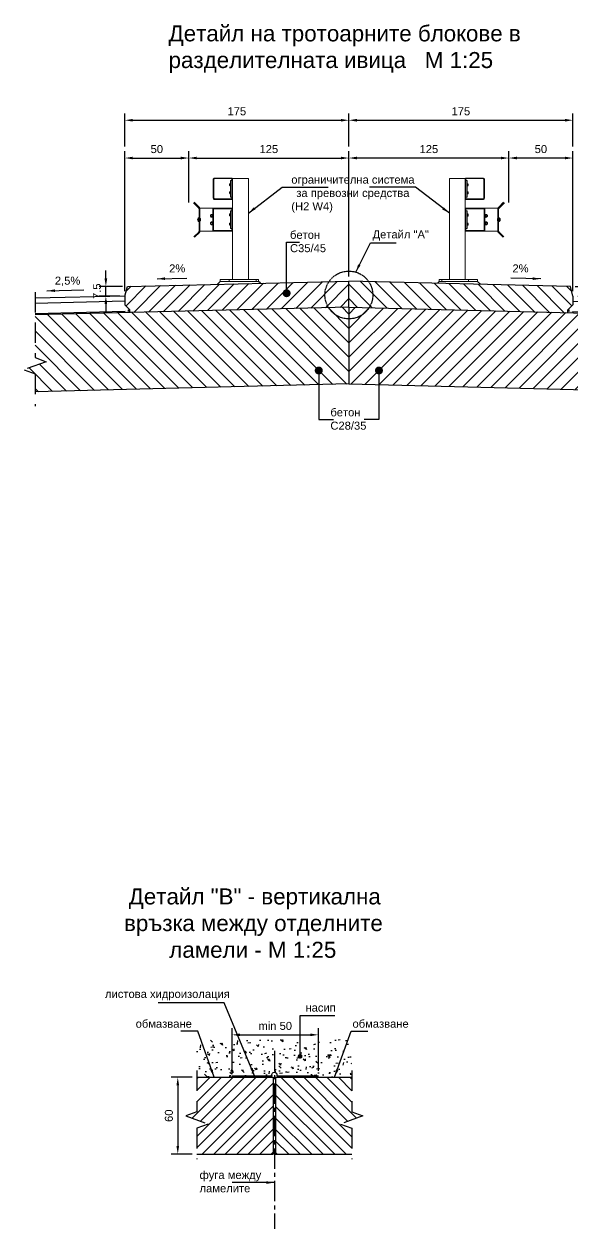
# Model space of a CAD drawing. Header units: centimetres. Extents: x 8495135 to 959133560, y 4530079 to 463453963.
# Drawn here: x 958973276 to 958973705, y 463409295 to 463410236 of the extents above; entities that cross this region are included whole.
import ezdxf

# ---------------------------------------------------------------- set-up
doc = ezdxf.new("R2010")
doc.units = ezdxf.units.CM
doc.header["$LTSCALE"] = 0.1
for name, pattern in [('CENTER', [50.8, 31.75, -6.35, 6.35, -6.35]), ('HIDDEN', [9.525, 6.35, -3.175]), ('LK_HIDDEN', [7.5, 5, -2.5])]:
    doc.linetypes.add(name, pattern=pattern)
for name, color, linetype in [('br_centre line', 1, 'CENTER'), ('br_dimension', 1, 'Continuous'), ('br_hatch', 9, 'Continuous'), ('br_view', 5, 'Continuous'), ('br_view_yellow', 2, 'Continuous')]:
    doc.layers.add(name, color=color, linetype=linetype)
doc.layers.add('br_text', color=2, linetype='Continuous', lineweight=35)
doc.styles.add('MM 1 to 25', font='arial.ttf', dxfattribs={"height": 6.25})
doc.styles.add('MM_ARIAL', font='arial.ttf')
doc.dimstyles.new('MM DIM 1 to 25', dxfattribs={"dimscale": 2.5, "dimtxt": 2.5, "dimasz": 2.5, "dimexe": 2.1, "dimexo": 1.5, "dimgap": 1.5, "dimtad": 1, "dimdec": 0, "dimdsep": 46, "dimtxsty": 'MM_ARIAL', "dimcen": 3, "dimclrd": 1, "dimclre": 1, "dimclrt": 7, "dimaunit": 2, "dimadec": 1, "dimazin": 0, "dimtp": 100, "dimtm": 3, "dimtfac": 1, "dimtdec": 0, "dimtix": 1, "dimtmove": 0, "dimatfit": 3, "dimfxl": 0, "dimtolj": 1, "dimtzin": 0, "dimarcsym": 0})

# ---------------------------------------------------------------- blocks, each defined once
blk = doc.blocks.new('*D768')
at = {"layer": 'br_dimension', "color": 1, "lineweight": -2, "transparency": 16777216}
for p, q in [((958973339.73, 463410037.15), (958973339.73, 463410043.4)), ((958973352.77, 463410030.9), (958973334.48, 463410030.9)), ((958973350.77, 463410023.36), (958973334.48, 463410023.36)), ((958973339.73, 463410023.36), (958973339.73, 463410030.9)), ((958973339.73, 463410017.11), (958973339.73, 463410010.86))]:
    blk.add_line(p, q, dxfattribs=at)
at = {"layer": 'br_dimension', "color": 1, "transparency": 16777216}
for points in [[(958973338.69, 463410037.15), (958973340.77, 463410037.15), (958973339.73, 463410030.9)], [(958973338.69, 463410017.11), (958973340.77, 463410017.11), (958973339.73, 463410023.36)]]:
    blk.add_solid(points, dxfattribs=at)
at = {"layer": 'br_dimension', "color": 7, "transparency": 16777216, "insert": (958973332.8, 463410027.13), "char_height": 6.25, "attachment_point": 5, "rotation": 90, "style": 'MM_ARIAL'}
blk.add_mtext('\\A1;7.5', dxfattribs=at)
blk = doc.blocks.new('*D769')
at = {"layer": 'br_dimension', "color": 1, "lineweight": -2, "transparency": 16777216}
for p, q in [((958973354.52, 463410027.11), (958973354.52, 463410136.39)), ((958973404.52, 463410096.51), (958973404.52, 463410136.39)), ((958973360.77, 463410131.14), (958973398.27, 463410131.14))]:
    blk.add_line(p, q, dxfattribs=at)
at = {"layer": 'br_dimension', "color": 1, "transparency": 16777216}
for points in [[(958973360.77, 463410132.18), (958973360.77, 463410130.1), (958973354.52, 463410131.14)], [(958973398.27, 463410132.18), (958973398.27, 463410130.1), (958973404.52, 463410131.14)]]:
    blk.add_solid(points, dxfattribs=at)
at = {"layer": 'br_dimension', "color": 7, "transparency": 16777216, "insert": (958973379.52, 463410138.08), "char_height": 6.25, "attachment_point": 5, "style": 'MM_ARIAL'}
blk.add_mtext('\\A1;50', dxfattribs=at)
blk = doc.blocks.new('*D770')
at = {"layer": 'br_dimension', "color": 1, "lineweight": -2, "transparency": 16777216}
for p, q in [((958973404.52, 463410096.51), (958973404.52, 463410136.39)), ((958973529.52, 463410038.68), (958973529.52, 463410136.39)), ((958973410.77, 463410131.14), (958973523.27, 463410131.14))]:
    blk.add_line(p, q, dxfattribs=at)
at = {"layer": 'br_dimension', "color": 1, "transparency": 16777216}
for points in [[(958973410.77, 463410132.18), (958973410.77, 463410130.1), (958973404.52, 463410131.14)], [(958973523.27, 463410132.18), (958973523.27, 463410130.1), (958973529.52, 463410131.14)]]:
    blk.add_solid(points, dxfattribs=at)
at = {"layer": 'br_dimension', "color": 7, "transparency": 16777216, "insert": (958973467.02, 463410138.08), "char_height": 6.25, "attachment_point": 5, "style": 'MM_ARIAL'}
blk.add_mtext('\\A1;125', dxfattribs=at)
blk = doc.blocks.new('*D745')
at = {"layer": 'br_dimension', "color": 1, "lineweight": -2, "transparency": 16777216}
for p, q in [((958973654.52, 463410096.51), (958973654.52, 463410136.39)), ((958973704.52, 463410027.11), (958973704.52, 463410136.39)), ((958973698.27, 463410131.14), (958973660.77, 463410131.14))]:
    blk.add_line(p, q, dxfattribs=at)
at = {"layer": 'br_dimension', "color": 1, "transparency": 16777216}
for points in [[(958973660.77, 463410132.18), (958973660.77, 463410130.1), (958973654.52, 463410131.14)], [(958973698.27, 463410132.18), (958973698.27, 463410130.1), (958973704.52, 463410131.14)]]:
    blk.add_solid(points, dxfattribs=at)
at = {"layer": 'br_dimension', "color": 7, "transparency": 16777216, "insert": (958973679.52, 463410138.08), "char_height": 6.25, "attachment_point": 5, "style": 'MM_ARIAL'}
blk.add_mtext('\\A1;50', dxfattribs=at)
blk = doc.blocks.new('*D746')
at = {"layer": 'br_dimension', "color": 1, "lineweight": -2, "transparency": 16777216}
for p, q in [((958973529.52, 463410038.68), (958973529.52, 463410136.39)), ((958973654.52, 463410096.51), (958973654.52, 463410136.39)), ((958973648.27, 463410131.14), (958973535.77, 463410131.14))]:
    blk.add_line(p, q, dxfattribs=at)
at = {"layer": 'br_dimension', "color": 1, "transparency": 16777216}
for points in [[(958973535.77, 463410132.18), (958973535.77, 463410130.1), (958973529.52, 463410131.14)], [(958973648.27, 463410132.18), (958973648.27, 463410130.1), (958973654.52, 463410131.14)]]:
    blk.add_solid(points, dxfattribs=at)
at = {"layer": 'br_dimension', "color": 7, "transparency": 16777216, "insert": (958973592.02, 463410138.08), "char_height": 6.25, "attachment_point": 5, "style": 'MM_ARIAL'}
blk.add_mtext('\\A1;125', dxfattribs=at)
blk = doc.blocks.new('*D747')
at = {"layer": 'br_dimension', "color": 1, "lineweight": -2, "transparency": 16777216}
for p, q in [((958973724.57, 463410037.15), (958973724.57, 463410043.4)), ((958973706.27, 463410030.9), (958973729.82, 463410030.9)), ((958973708.27, 463410023.36), (958973729.82, 463410023.36)), ((958973724.57, 463410023.36), (958973724.57, 463410030.9)), ((958973724.57, 463410017.11), (958973724.57, 463410010.86))]:
    blk.add_line(p, q, dxfattribs=at)
at = {"layer": 'br_dimension', "color": 1, "transparency": 16777216}
for points in [[(958973723.53, 463410037.15), (958973725.61, 463410037.15), (958973724.57, 463410030.9)], [(958973723.53, 463410017.11), (958973725.61, 463410017.11), (958973724.57, 463410023.36)]]:
    blk.add_solid(points, dxfattribs=at)
at = {"layer": 'br_dimension', "color": 7, "transparency": 16777216, "insert": (958973717.64, 463410027.13), "char_height": 6.25, "attachment_point": 5, "rotation": 90, "style": 'MM_ARIAL'}
blk.add_mtext('\\A1;7.5', dxfattribs=at)
blk = doc.blocks.new('*D748')
at = {"layer": 'br_dimension', "color": 1, "lineweight": -2, "transparency": 16777216}
for p, q in [((958973354.52, 463410140.14), (958973354.52, 463410165.89)), ((958973529.52, 463410140.14), (958973529.52, 463410165.89)), ((958973360.77, 463410160.64), (958973523.27, 463410160.64))]:
    blk.add_line(p, q, dxfattribs=at)
at = {"layer": 'br_dimension', "color": 1, "transparency": 16777216}
for points in [[(958973360.77, 463410161.68), (958973360.77, 463410159.6), (958973354.52, 463410160.64)], [(958973523.27, 463410161.68), (958973523.27, 463410159.6), (958973529.52, 463410160.64)]]:
    blk.add_solid(points, dxfattribs=at)
at = {"layer": 'br_dimension', "color": 7, "transparency": 16777216, "insert": (958973442.02, 463410167.58), "char_height": 6.25, "attachment_point": 5, "style": 'MM_ARIAL'}
blk.add_mtext('\\A1;175', dxfattribs=at)
blk = doc.blocks.new('*D749')
at = {"layer": 'br_dimension', "color": 1, "lineweight": -2, "transparency": 16777216}
for p, q in [((958973529.52, 463410140.14), (958973529.52, 463410165.89)), ((958973704.52, 463410140.14), (958973704.52, 463410165.89)), ((958973535.77, 463410160.64), (958973698.27, 463410160.64))]:
    blk.add_line(p, q, dxfattribs=at)
at = {"layer": 'br_dimension', "color": 1, "transparency": 16777216}
for points in [[(958973535.77, 463410161.68), (958973535.77, 463410159.6), (958973529.52, 463410160.64)], [(958973698.27, 463410161.68), (958973698.27, 463410159.6), (958973704.52, 463410160.64)]]:
    blk.add_solid(points, dxfattribs=at)
at = {"layer": 'br_dimension', "color": 7, "transparency": 16777216, "insert": (958973617.02, 463410167.58), "char_height": 6.25, "attachment_point": 5, "style": 'MM_ARIAL'}
blk.add_mtext('\\A1;175', dxfattribs=at)
blk = doc.blocks.new('*D750')
at = {"layer": 'br_dimension', "color": 1, "lineweight": -2, "transparency": 16777216}
for p, q in [((958973407.08, 463409413.48), (958973390.65, 463409413.48)), ((958973395.9, 463409407.23), (958973395.9, 463409359.73)), ((958973407.08, 463409353.48), (958973390.65, 463409353.48))]:
    blk.add_line(p, q, dxfattribs=at)
at = {"layer": 'br_dimension', "color": 1, "transparency": 16777216}
for points in [[(958973394.86, 463409407.23), (958973396.94, 463409407.23), (958973395.9, 463409413.48)], [(958973394.86, 463409359.73), (958973396.94, 463409359.73), (958973395.9, 463409353.48)]]:
    blk.add_solid(points, dxfattribs=at)
at = {"layer": 'br_dimension', "color": 7, "transparency": 16777216, "insert": (958973388.96, 463409383.48), "char_height": 6.25, "attachment_point": 5, "rotation": 90, "style": 'MM_ARIAL'}
blk.add_mtext('\\A1;60', dxfattribs=at)
blk = doc.blocks.new('*D752')
at = {"layer": 'br_view_yellow', "color": 1, "lineweight": -2, "transparency": 16777216}
for p, q in [((958973438.34, 463409418.46), (958973438.34, 463409451.86)), ((958973505.71, 463409418.46), (958973505.71, 463409451.86)), ((958973444.59, 463409446.61), (958973499.46, 463409446.61))]:
    blk.add_line(p, q, dxfattribs=at)
at = {"layer": 'br_view_yellow', "color": 1, "transparency": 16777216}
for points in [[(958973444.59, 463409447.65), (958973444.59, 463409445.56), (958973438.34, 463409446.61)], [(958973499.46, 463409447.65), (958973499.46, 463409445.56), (958973505.71, 463409446.61)]]:
    blk.add_solid(points, dxfattribs=at)
at = {"layer": 'br_view_yellow', "color": 7, "transparency": 16777216, "insert": (958973472.03, 463409453.55), "char_height": 6.25, "attachment_point": 5, "style": 'MM_ARIAL'}
blk.add_mtext('\\A1;min 50', dxfattribs=at)

msp = doc.modelspace()

# ---------------------------------------------------------------- hatches: boundary and pattern name
at = {"layer": 'br_hatch'}
h = msp.add_hatch(dxfattribs=at)
h.set_pattern_fill('ANSI31', color=256, scale=2.5, style=0)
h.set_pattern_definition([(45, (958135485.991, 463385678.843), (-5.612660076, 5.612660076), [])])
h.paths.add_polyline_path([(958973529.52, 463410034.93), (958973356.52, 463410030.9), (958973354.52, 463410023.36), (958973354.52, 463410016.65), (958973358.52, 463410012.65), (958973358.52, 463410010.46), (958973529.52, 463410014.72)])
h = msp.add_hatch(dxfattribs=at)
h.set_pattern_fill('ANSI31', color=256, scale=2.5, style=0)
h.set_pattern_definition([(135, (959811573.058, 463385678.843), (5.612660076, 5.612660076), [])])
h.paths.add_polyline_path([(958973529.52, 463410034.93), (958973702.52, 463410030.9), (958973704.52, 463410023.36), (958973704.52, 463410016.65), (958973700.52, 463410012.65), (958973700.52, 463410010.46), (958973529.52, 463410014.72)])
h = msp.add_hatch(dxfattribs=at)
h.set_pattern_fill('ANSI31', color=256, scale=2.5, angle=90, style=0)
h.set_pattern_definition([(135, (958135485.991, 463385678.843), (-5.612660076, -5.612660076), [])])
h.paths.add_polyline_path([(958973284.54, 463410008.61), (958973284.54, 463409975.31), (958973293.23, 463409972.14), (958973275.86, 463409965.82), (958973284.54, 463409962.66), (958973284.54, 463409948.61), (958973529.52, 463409954.72), (958973529.52, 463410014.72)])
h = msp.add_hatch(dxfattribs=at)
h.set_pattern_fill('ANSI31', color=256, scale=2.5, angle=90, style=0)
h.set_pattern_definition([(45, (959811573.058, 463385678.843), (5.612660076, -5.612660076), [])])
h.paths.add_polyline_path([(958973529.52, 463410014.72), (958973789.53, 463410008.23), (958973789.53, 463409975.31), (958973798.22, 463409972.14), (958973780.84, 463409965.82), (958973789.53, 463409962.66), (958973789.53, 463409948.23), (958973529.52, 463409954.72)])
h = msp.add_hatch(color=256, dxfattribs=at)
h.paths.add_polyline_path([(958973358.52, 463410012.65), (958973357.52, 463410012.65), (958973357.52, 463410011.43), (958973348.53, 463410011.2), (958973348.53, 463410010.21), (958973358.52, 463410010.46)])
h.paths.add_polyline_path([(958973338.53, 463410010.93), (958973328.53, 463410010.7), (958973328.53, 463410009.71), (958973338.56, 463410009.96)])
h.paths.add_polyline_path([(958973318.53, 463410010.45), (958973308.53, 463410010.2), (958973308.53, 463410009.21), (958973318.53, 463410009.46)])
h.paths.add_polyline_path([(958973298.54, 463410009.95), (958973288.54, 463410009.7), (958973288.55, 463410008.71), (958973298.54, 463410008.96)])
h = msp.add_hatch(color=256, dxfattribs=at)
h.paths.add_polyline_path([(958973700.52, 463410012.65), (958973701.52, 463410012.65), (958973701.52, 463410011.43), (958973710.52, 463410011.2), (958973710.52, 463410010.21), (958973700.52, 463410010.46)])
h.paths.add_polyline_path([(958973720.52, 463410010.93), (958973730.52, 463410010.7), (958973730.52, 463410009.71), (958973720.49, 463410009.96)])
h.paths.add_polyline_path([(958973740.52, 463410010.45), (958973750.52, 463410010.2), (958973750.52, 463410009.21), (958973740.52, 463410009.46)])
h.paths.add_polyline_path([(958973760.51, 463410009.95), (958973770.51, 463410009.7), (958973770.5, 463410008.71), (958973760.51, 463410008.96)])
h.paths.add_polyline_path([(958973789.53, 463410009.23), (958973789.53, 463410008.23), (958973780.51, 463410008.46), (958973780.51, 463410009.46)])
h = msp.add_hatch(dxfattribs=at)
h.set_pattern_fill('AR-CONC', color=256, scale=0.1, angle=90)
h.set_pattern_definition([(140, (954052859.17, 458686501.994), (1.593908554, 18.2184669), [1.905, -20.955]), (85, (954052859.17, 458686501.994), (-19.105684524, -3.52434214), [1.524, -16.764058417]), (190.4514447, (954052859.302, 458686503.512), (-17.51177519, 14.69412471), [1.61900088, -17.80902446]), (136.1842, (954052854.09, 458686501.994), (4.20423279, 27.10790409), [2.8575, -31.4325]), (186.6355576, (954052854.44, 458686504.253), (-24.74261246, 23.74041341), [2.42850231, -26.71356082]), (81.18415117, (954052854.09, 458686501.994), (-24.74261246, 23.74041341), [2.28599671, -25.14597319]), (111, (954052855.36, 458686504.534), (10.22651982, 15.161439127), [1.905, -20.955]), (56, (954052855.36, 458686504.534), (-18.41879661, 6.180202835), [1.524, -16.764]), (161.451445, (954052856.212, 458686505.798), (-8.19227689, 21.34164193), [1.61900088, -17.80899376]), (127.5, (954052859.1695, 458686501.994), (-8.4555038873, 0.308860325), [0, -16.5608, 0, -17.018, 0, -16.8275]), (97.5, (954052859.1695, 458686501.994), (-10.018057482, 6.681966251), [0, -9.7028, 0, -16.1798, 0, -6.4135]), (57.5, (954052859.1695, 458686496.33), (0.572874399, 13.559059517), [0, -6.35, 0, -19.812, 0, -26.289]), (47.5, (954052859.17, 458686493.79), (-2.542649103, 14.812918139), [0, -8.255, 0, -13.1572, 0, -18.669])])
h.paths.add_polyline_path([(958973531.81, 463409442.71), (958973410.83, 463409442.71), (958973410.83, 463409413.48), (958973470.32, 463409413.48), (958973472.32, 463409413.48), (958973531.81, 463409413.48)])
at = {"layer": 'br_hatch', "ltscale": 0.5}
h = msp.add_hatch(dxfattribs=at)
h.set_pattern_fill('ANSI31', color=256, scale=2, style=0)
h.set_pattern_definition([(45, (958134418.928, 463384992.3764), (-4.49012806, 4.49012806), [])])
h.paths.add_polyline_path([(958973470.32, 463409413.48), (958973410.83, 463409413.48), (958973410.83, 463409386.43), (958973402.14, 463409383.27), (958973419.52, 463409376.94), (958973410.83, 463409373.78), (958973410.83, 463409353.48), (958973470.32, 463409353.48)])
h = msp.add_hatch(dxfattribs=at)
h.set_pattern_fill('ANSI31', color=256, scale=2, angle=90, style=0)
h.set_pattern_definition([(135, (958134418.928, 463384992.3764), (-4.49012806, -4.49012806), [])])
h.paths.add_polyline_path([(958973472.32, 463409353.48), (958973531.81, 463409353.48), (958973531.81, 463409373.78), (958973523.12, 463409376.94), (958973540.49, 463409383.27), (958973531.81, 463409386.43), (958973531.81, 463409413.48), (958973472.32, 463409413.48)])

# ---------------------------------------------------------------- linework, layer by layer
at = {"layer": 'br_centre line', "linetype": 'CENTER', "ltscale": 5}
msp.add_line((958973471.32, 463409434.1), (958973471.32, 463409295.09), dxfattribs=at)
at = {"layer": 'br_dimension', "lineweight": 0, "ltscale": 0.7}
for p, q in [((958973436.38, 463410110.78), (958973436.38, 463410109.56)), ((958973436.45, 463410110.99), (958973436.93, 463410110.99)), ((958973436.93, 463410110.57), (958973436.45, 463410110.57)), ((958973436.93, 463410109.77), (958973436.45, 463410109.77)), ((958973436.93, 463410109.35), (958973436.45, 463410109.35)), ((958973436.93, 463410111.05), (958973436.93, 463410109.3)), ((958973437.08, 463410111.05), (958973436.93, 463410111.05)), ((958973436.93, 463410109.3), (958973437.08, 463410109.3)), ((958973437.08, 463410109.3), (958973437.08, 463410111.05)), ((958973437.65, 463410115.03), (958973451.02, 463410115.03)), ((958973438.65, 463410091.16), (958973438.65, 463410115.03)), ((958973438.65, 463410114.53), (958973438.65, 463410036.22)), ((958973451.02, 463410036.22), (958973451.02, 463410115.03)), ((958973608.03, 463410036.22), (958973608.03, 463410115.03)), ((958973621.4, 463410115.03), (958973608.03, 463410115.03)), ((958973620.4, 463410091.16), (958973620.4, 463410115.03)), ((958973620.4, 463410114.53), (958973620.4, 463410036.22)), ((958973621.97, 463410109.3), (958973621.97, 463410111.05)), ((958973621.97, 463410111.05), (958973622.12, 463410111.05)), ((958973622.12, 463410109.3), (958973621.97, 463410109.3)), ((958973622.12, 463410111.05), (958973622.12, 463410109.3)), ((958973622.59, 463410110.99), (958973622.12, 463410110.99)), ((958973622.12, 463410110.57), (958973622.59, 463410110.57)), ((958973622.12, 463410109.77), (958973622.59, 463410109.77)), ((958973622.12, 463410109.35), (958973622.59, 463410109.35)), ((958973622.67, 463410110.78), (958973622.67, 463410109.56)), ((958973436.38, 463410103.38), (958973436.38, 463410104.61)), ((958973436.93, 463410104.82), (958973436.45, 463410104.82)), ((958973436.93, 463410104.39), (958973436.45, 463410104.39)), ((958973436.93, 463410103.59), (958973436.45, 463410103.59)), ((958973436.45, 463410103.17), (958973436.93, 463410103.17)), ((958973436.93, 463410103.12), (958973436.93, 463410104.87)), ((958973436.93, 463410104.87), (958973437.08, 463410104.87)), ((958973437.08, 463410103.12), (958973436.93, 463410103.12)), ((958973437.08, 463410104.87), (958973437.08, 463410103.12)), ((958973622.12, 463410104.87), (958973621.97, 463410104.87)), ((958973621.97, 463410104.87), (958973621.97, 463410103.12)), ((958973621.97, 463410103.12), (958973622.12, 463410103.12)), ((958973622.12, 463410103.12), (958973622.12, 463410104.87)), ((958973622.12, 463410104.82), (958973622.59, 463410104.82)), ((958973622.12, 463410104.39), (958973622.59, 463410104.39)), ((958973622.12, 463410103.59), (958973622.59, 463410103.59)), ((958973622.59, 463410103.17), (958973622.12, 463410103.17)), ((958973622.67, 463410103.38), (958973622.67, 463410104.61)), ((958973408.08, 463410096.2), (958973412.23, 463410092.05)), ((958973412.74, 463410092.53), (958973408.67, 463410096.6)), ((958973412.52, 463410091.34), (958973412.52, 463410074.08)), ((958973413.23, 463410074.08), (958973413.23, 463410091.33)), ((958973645.82, 463410074.08), (958973645.82, 463410091.33)), ((958973646.31, 463410092.53), (958973650.38, 463410096.6)), ((958973646.52, 463410091.34), (958973646.52, 463410074.08)), ((958973650.97, 463410096.2), (958973646.82, 463410092.05)), ((958973421.33, 463410086.47), (958973421.43, 463410086.57)), ((958973421.33, 463410085.47), (958973421.33, 463410086.47)), ((958973421.43, 463410085.37), (958973421.33, 463410085.47)), ((958973421.33, 463410080.67), (958973421.43, 463410080.77)), ((958973421.33, 463410079.67), (958973421.33, 463410080.67)), ((958973421.43, 463410079.57), (958973421.33, 463410079.67)), ((958973421.43, 463410086.57), (958973421.83, 463410086.57)), ((958973421.43, 463410086.57), (958973421.43, 463410085.37)), ((958973421.83, 463410085.37), (958973421.43, 463410085.37)), ((958973421.43, 463410080.77), (958973421.83, 463410080.77)), ((958973421.43, 463410080.77), (958973421.43, 463410079.57)), ((958973421.83, 463410079.57), (958973421.43, 463410079.57)), ((958973421.83, 463410086.8), (958973421.83, 463410085.15)), ((958973421.83, 463410080.99), (958973421.83, 463410079.34)), ((958973421.98, 463410087.07), (958973422.93, 463410087.07)), ((958973422.93, 463410086.52), (958973421.98, 463410086.52)), ((958973422.93, 463410085.42), (958973421.98, 463410085.42)), ((958973422.93, 463410084.88), (958973421.98, 463410084.88)), ((958973421.98, 463410081.26), (958973422.93, 463410081.26)), ((958973422.93, 463410080.71), (958973421.98, 463410080.71)), ((958973422.93, 463410079.62), (958973421.98, 463410079.62)), ((958973422.93, 463410087.17), (958973422.93, 463410084.77)), ((958973423.23, 463410087.17), (958973422.93, 463410087.17)), ((958973422.93, 463410084.77), (958973423.23, 463410084.77)), ((958973422.93, 463410081.37), (958973422.93, 463410078.97)), ((958973423.23, 463410081.37), (958973422.93, 463410081.37)), ((958973423.23, 463410084.77), (958973423.23, 463410087.17)), ((958973423.23, 463410078.97), (958973423.23, 463410081.37)), ((958973436.38, 463410087.24), (958973436.38, 463410086.02)), ((958973436.38, 463410078.84), (958973436.38, 463410080.07)), ((958973436.45, 463410087.46), (958973436.93, 463410087.46)), ((958973436.93, 463410087.03), (958973436.45, 463410087.03)), ((958973436.93, 463410086.23), (958973436.45, 463410086.23)), ((958973436.93, 463410085.81), (958973436.45, 463410085.81)), ((958973436.93, 463410080.28), (958973436.45, 463410080.28)), ((958973436.93, 463410079.86), (958973436.45, 463410079.86)), ((958973436.93, 463410087.51), (958973436.93, 463410085.76)), ((958973437.08, 463410087.51), (958973436.93, 463410087.51)), ((958973436.93, 463410085.76), (958973437.08, 463410085.76)), ((958973436.93, 463410078.58), (958973436.93, 463410080.33)), ((958973436.93, 463410080.33), (958973437.08, 463410080.33)), ((958973437.08, 463410085.76), (958973437.08, 463410087.51)), ((958973437.08, 463410080.33), (958973437.08, 463410078.58)), ((958973621.97, 463410085.76), (958973621.97, 463410087.51)), ((958973621.97, 463410087.51), (958973622.12, 463410087.51)), ((958973622.12, 463410085.76), (958973621.97, 463410085.76)), ((958973622.12, 463410080.33), (958973621.97, 463410080.33)), ((958973621.97, 463410080.33), (958973621.97, 463410078.58)), ((958973622.12, 463410087.51), (958973622.12, 463410085.76)), ((958973622.59, 463410087.46), (958973622.12, 463410087.46)), ((958973622.12, 463410087.03), (958973622.59, 463410087.03)), ((958973622.12, 463410086.23), (958973622.59, 463410086.23)), ((958973622.12, 463410085.81), (958973622.59, 463410085.81)), ((958973622.12, 463410078.58), (958973622.12, 463410080.33)), ((958973622.12, 463410080.28), (958973622.59, 463410080.28)), ((958973622.12, 463410079.86), (958973622.59, 463410079.86)), ((958973622.67, 463410087.24), (958973622.67, 463410086.02)), ((958973622.67, 463410078.84), (958973622.67, 463410080.07)), ((958973635.82, 463410084.77), (958973635.82, 463410087.17)), ((958973635.82, 463410087.17), (958973636.12, 463410087.17)), ((958973636.12, 463410084.77), (958973635.82, 463410084.77)), ((958973635.82, 463410078.97), (958973635.82, 463410081.37)), ((958973635.82, 463410081.37), (958973636.12, 463410081.37)), ((958973636.12, 463410087.17), (958973636.12, 463410084.77)), ((958973637.07, 463410087.07), (958973636.12, 463410087.07)), ((958973636.12, 463410086.52), (958973637.07, 463410086.52)), ((958973636.12, 463410085.42), (958973637.07, 463410085.42)), ((958973636.12, 463410084.88), (958973637.07, 463410084.88)), ((958973636.12, 463410081.37), (958973636.12, 463410078.97)), ((958973637.07, 463410081.26), (958973636.12, 463410081.26)), ((958973636.12, 463410080.71), (958973637.07, 463410080.71)), ((958973636.12, 463410079.62), (958973637.07, 463410079.62)), ((958973637.22, 463410086.8), (958973637.22, 463410085.15)), ((958973637.62, 463410086.57), (958973637.22, 463410086.57)), ((958973637.22, 463410085.37), (958973637.62, 463410085.37)), ((958973637.22, 463410080.99), (958973637.22, 463410079.34)), ((958973637.62, 463410080.77), (958973637.22, 463410080.77)), ((958973637.22, 463410079.57), (958973637.62, 463410079.57)), ((958973637.72, 463410086.47), (958973637.62, 463410086.57)), ((958973637.62, 463410086.57), (958973637.62, 463410085.37)), ((958973637.62, 463410085.37), (958973637.72, 463410085.47)), ((958973637.72, 463410080.67), (958973637.62, 463410080.77)), ((958973637.62, 463410080.77), (958973637.62, 463410079.57)), ((958973637.62, 463410079.57), (958973637.72, 463410079.67)), ((958973637.72, 463410085.47), (958973637.72, 463410086.47)), ((958973637.72, 463410079.67), (958973637.72, 463410080.67)), ((958973408.5, 463410069.63), (958973412.23, 463410073.36)), ((958973412.74, 463410072.87), (958973409.09, 463410069.22)), ((958973422.93, 463410079.07), (958973421.98, 463410079.07)), ((958973422.93, 463410078.97), (958973423.23, 463410078.97)), ((958973436.93, 463410079.06), (958973436.45, 463410079.06)), ((958973436.45, 463410078.63), (958973436.93, 463410078.63)), ((958973437.08, 463410078.58), (958973436.93, 463410078.58)), ((958973621.97, 463410078.58), (958973622.12, 463410078.58)), ((958973622.12, 463410079.06), (958973622.59, 463410079.06)), ((958973622.59, 463410078.63), (958973622.12, 463410078.63)), ((958973636.12, 463410078.97), (958973635.82, 463410078.97)), ((958973636.12, 463410079.07), (958973637.07, 463410079.07)), ((958973646.31, 463410072.87), (958973649.96, 463410069.22)), ((958973650.55, 463410069.63), (958973646.82, 463410073.36)), ((958973429.02, 463410036.22), (958973459.02, 463410036.22)), ((958973429.02, 463410036.22), (958973429.02, 463410034.72)), ((958973429.02, 463410034.72), (958973459.02, 463410034.72)), ((958973436.02, 463410036.22), (958973436.02, 463410034.72)), ((958973457.02, 463410036.22), (958973457.02, 463410034.72)), ((958973459.02, 463410036.22), (958973459.02, 463410034.72)), ((958973630.03, 463410036.22), (958973600.03, 463410036.22)), ((958973600.03, 463410036.22), (958973600.03, 463410034.72)), ((958973630.03, 463410034.72), (958973600.03, 463410034.72)), ((958973602.03, 463410036.22), (958973602.03, 463410034.72)), ((958973623.03, 463410036.22), (958973623.03, 463410034.72)), ((958973630.03, 463410036.22), (958973630.03, 463410034.72))]:
    msp.add_line(p, q, dxfattribs=at)
at = {"layer": 'br_dimension'}
for p, q in [((958973426.83, 463410032.54), (958973429.02, 463410034.72)), ((958973460.42, 463410033.32), (958973459.02, 463410034.72)), ((958973598.63, 463410033.32), (958973600.03, 463410034.72)), ((958973632.22, 463410032.54), (958973630.03, 463410034.72)), ((958973354.52, 463410023.36), (958973284.54, 463410021.61)), ((958973354.62, 463410019.36), (958973284.54, 463410017.61)), ((958973704.42, 463410019.36), (958973789.43, 463410017.24)), ((958973354.82, 463410011.36), (958973284.54, 463410009.61)), ((958973288.54, 463410009.7), (958973288.54, 463410008.71)), ((958973288.54, 463410008.71), (958973288.54, 463410009.7)), ((958973298.54, 463410009.95), (958973298.54, 463410008.96)), ((958973298.54, 463410008.96), (958973298.54, 463410009.95)), ((958973308.53, 463410010.2), (958973308.53, 463410009.21)), ((958973308.53, 463410009.21), (958973308.53, 463410010.2)), ((958973318.53, 463410010.45), (958973318.53, 463410009.46)), ((958973318.53, 463410009.46), (958973318.53, 463410010.45)), ((958973328.53, 463410010.7), (958973328.53, 463410009.71)), ((958973328.53, 463410009.71), (958973328.53, 463410010.7)), ((958973338.53, 463410010.95), (958973338.53, 463410009.96)), ((958973338.53, 463410009.96), (958973338.53, 463410010.95)), ((958973348.53, 463410011.2), (958973348.53, 463410010.21)), ((958973357.52, 463410011.43), (958973357.52, 463410012.65)), ((958973701.52, 463410011.43), (958973701.52, 463410012.65)), ((958973704.23, 463410011.36), (958973789.23, 463410009.24))]:
    msp.add_line(p, q, dxfattribs=at)
at = {"layer": 'br_dimension', "linetype": 'LK_HIDDEN'}
msp.add_line((958973529.52, 463410014.72), (958973529.52, 463410034.93), dxfattribs=at)
at = {"layer": 'br_dimension', "linetype": 'ByBlock', "ltscale": 3}
for p, q in [((958973358.52, 463410012.65), (958973357.52, 463410012.65)), ((958973700.52, 463410012.65), (958973701.52, 463410012.65))]:
    msp.add_line(p, q, dxfattribs=at)
at = {"layer": 'br_dimension', "lineweight": 0, "ltscale": 0.7}
for points in [[(958973437.65, 463410115.53), (958973424.66, 463410115.53, 0.414214), (958973423.66, 463410114.53), (958973423.66, 463410099.68, 0.414214), (958973424.66, 463410098.68), (958973437.65, 463410098.68, 0.414214), (958973438.65, 463410099.68), (958973438.65, 463410114.53, 0.414214)], [(958973437.65, 463410115.03), (958973424.66, 463410115.03, 0.414214), (958973424.16, 463410114.53), (958973424.16, 463410099.68, 0.414214), (958973424.66, 463410099.18), (958973437.65, 463410099.18, 0.414214), (958973438.15, 463410099.68), (958973438.15, 463410114.53, 0.414214)], [(958973621.4, 463410115.53), (958973634.39, 463410115.53, -0.414214), (958973635.39, 463410114.53), (958973635.39, 463410099.68, -0.414214), (958973634.39, 463410098.68), (958973621.4, 463410098.68, -0.414214), (958973620.4, 463410099.68), (958973620.4, 463410114.53, -0.414214)], [(958973621.4, 463410115.03), (958973634.39, 463410115.03, -0.414214), (958973634.89, 463410114.53), (958973634.89, 463410099.68, -0.414214), (958973634.39, 463410099.18), (958973621.4, 463410099.18, -0.414214), (958973620.9, 463410099.68), (958973620.9, 463410114.53, -0.414214)], [(958973438.15, 463410092.05), (958973423.73, 463410092.05, 0.414214), (958973423.23, 463410091.55), (958973423.23, 463410074.58, 0.414214), (958973423.73, 463410074.08), (958973438.15, 463410074.08, 0.414214), (958973438.65, 463410074.58), (958973438.65, 463410091.55, 0.414214)], [(958973620.9, 463410092.05), (958973635.32, 463410092.05, -0.414214), (958973635.82, 463410091.55), (958973635.82, 463410074.58, -0.414214), (958973635.32, 463410074.08), (958973620.9, 463410074.08, -0.414214), (958973620.4, 463410074.58), (958973620.4, 463410091.55, -0.414214)]]:
    msp.add_lwpolyline(points, format="xyb", close=True, dxfattribs=at)
for points in [[(958973438.15, 463410113.5), (958973437.08, 463410113.5), (958973437.08, 463410100.67), (958973438.15, 463410100.67)], [(958973620.9, 463410113.5), (958973621.97, 463410113.5), (958973621.97, 463410100.67), (958973620.9, 463410100.67)], [(958973423.23, 463410092.04), (958973413.23, 463410092.04), (958973413.23, 463410074.08), (958973423.23, 463410074.08)], [(958973438.15, 463410091.55), (958973423.73, 463410091.55), (958973423.73, 463410074.58), (958973438.15, 463410074.58)], [(958973438.15, 463410089.96), (958973437.08, 463410089.96), (958973437.08, 463410076.13), (958973438.15, 463410076.13)], [(958973620.9, 463410091.55), (958973635.32, 463410091.55), (958973635.32, 463410074.58), (958973620.9, 463410074.58)], [(958973620.9, 463410089.96), (958973621.97, 463410089.96), (958973621.97, 463410076.13), (958973620.9, 463410076.13)], [(958973635.82, 463410092.04), (958973645.82, 463410092.04), (958973645.82, 463410074.08), (958973635.82, 463410074.08)], [(958973412.12, 463410084.56), (958973411.79, 463410084.56), (958973411.79, 463410081.59), (958973412.12, 463410081.59)], [(958973413.23, 463410084), (958973413.53, 463410084), (958973413.53, 463410082.14), (958973413.23, 463410082.14)], [(958973645.82, 463410084), (958973645.52, 463410084), (958973645.52, 463410082.14), (958973645.82, 463410082.14)], [(958973646.92, 463410084.56), (958973647.26, 463410084.56), (958973647.26, 463410081.59), (958973646.92, 463410081.59)]]:
    msp.add_lwpolyline(points, close=True, dxfattribs=at)
at = {"layer": 'br_dimension', "linetype": 'LK_HIDDEN'}
msp.add_circle((958973529.52, 463410024.19), 18.68, dxfattribs=at)
at = {"layer": 'br_dimension', "lineweight": 0, "ltscale": 0.7}
for centre, radius, start, end in [((958973436.7, 463410110.78), 0.324, 139.06732, 220.93268), ((958973437.42, 463410110.17), 1.05, 157.56831, 202.43169), ((958973436.7, 463410109.56), 0.324, 139.06732, 220.93268), ((958973622.35, 463410110.78), 0.324, 319.06732, 40.93268), ((958973621.63, 463410110.17), 1.05, 337.56831, 22.43169), ((958973622.35, 463410109.56), 0.324, 319.06732, 40.93268), ((958973436.7, 463410104.61), 0.324, 139.06732, 220.93268), ((958973437.42, 463410103.99), 1.05, 157.56831, 202.43169), ((958973436.7, 463410103.38), 0.324, 139.06732, 220.93268), ((958973622.35, 463410104.61), 0.324, 319.06732, 40.93268), ((958973621.63, 463410103.99), 1.05, 337.56831, 22.43169), ((958973622.35, 463410103.38), 0.324, 319.06732, 40.93268), ((958973411.52, 463410091.34), 1, 0, 45), ((958973411.53, 463410091.33), 1.7, 0, 45), ((958973647.52, 463410091.33), 1.7, 135, 180), ((958973647.52, 463410091.34), 1, 135, 180), ((958973413.13, 463410083.07), 1.77, 139.31695, 220.68305), ((958973422.14, 463410086.8), 0.317, 120, 240), ((958973422.86, 463410085.97), 1.03, 147.79577, 212.20423), ((958973422.14, 463410085.15), 0.317, 120, 240), ((958973422.14, 463410080.99), 0.317, 120, 240), ((958973422.86, 463410080.17), 1.03, 147.79577, 212.20423), ((958973422.14, 463410079.34), 0.317, 120, 240), ((958973436.7, 463410087.24), 0.324, 139.06732, 220.93268), ((958973437.42, 463410086.63), 1.05, 157.56831, 202.43169), ((958973436.7, 463410086.02), 0.324, 139.06732, 220.93268), ((958973436.7, 463410080.07), 0.324, 139.06732, 220.93268), ((958973437.42, 463410079.46), 1.05, 157.56831, 202.43169), ((958973622.35, 463410087.24), 0.324, 319.06732, 40.93268), ((958973621.63, 463410086.63), 1.05, 337.56831, 22.43169), ((958973622.35, 463410086.02), 0.324, 319.06732, 40.93268), ((958973622.35, 463410080.07), 0.324, 319.06732, 40.93268), ((958973621.63, 463410079.46), 1.05, 337.56831, 22.43169), ((958973636.91, 463410086.8), 0.317, 300, 60), ((958973636.19, 463410085.97), 1.03, 327.79577, 32.20423), ((958973636.91, 463410085.15), 0.317, 300, 60), ((958973636.91, 463410080.99), 0.317, 300, 60), ((958973636.19, 463410080.17), 1.03, 327.79577, 32.20423), ((958973636.91, 463410079.34), 0.317, 300, 60), ((958973645.92, 463410083.07), 1.77, 319.31695, 40.68305), ((958973411.52, 463410074.07), 1, 315, 0), ((958973411.53, 463410074.08), 1.7, 315, 0), ((958973436.7, 463410078.84), 0.324, 139.06732, 220.93268), ((958973622.35, 463410078.84), 0.324, 319.06732, 40.93268), ((958973647.52, 463410074.08), 1.7, 180, 225), ((958973647.52, 463410074.07), 1, 180, 225)]:
    msp.add_arc(centre, radius, start, end, dxfattribs=at)
at = {"layer": 'br_hatch', "linetype": 'HIDDEN', "ltscale": 25}
for p, q in [((958973293.23, 463409972.14), (958973275.86, 463409965.82)), ((958973284.54, 463409975.31), (958973293.23, 463409972.14)), ((958973275.86, 463409965.82), (958973284.54, 463409962.66)), ((958973410.83, 463409386.43), (958973402.14, 463409383.27)), ((958973531.81, 463409386.43), (958973540.49, 463409383.27)), ((958973402.14, 463409383.27), (958973419.52, 463409376.94)), ((958973419.52, 463409376.94), (958973410.83, 463409373.78)), ((958973540.49, 463409383.27), (958973523.12, 463409376.94)), ((958973523.12, 463409376.94), (958973531.81, 463409373.78))]:
    msp.add_line(p, q, dxfattribs=at)
for points in [[(958973284.54, 463410026.46), (958973284.54, 463409975.31)], [(958973284.54, 463409962.66), (958973284.54, 463409937.28)], [(958973410.83, 463409418.71), (958973410.83, 463409386.43)], [(958973531.81, 463409418.71), (958973531.81, 463409386.43)], [(958973410.83, 463409373.78), (958973410.83, 463409349.58)], [(958973531.81, 463409373.78), (958973531.81, 463409349.58)]]:
    msp.add_lwpolyline(points, dxfattribs=at)
at = {"layer": 'br_view', "color": 6}
msp.add_lwpolyline([(958973438.34, 463409414.71), (958973469.71, 463409414.71, -0.589246), (958973471.41, 463409417.43, -0.572201), (958973473.15, 463409414.71), (958973505.71, 463409414.71)], format="xyb", dxfattribs=at)
at = {"layer": 'br_view_yellow', "linetype": 'ByBlock', "ltscale": 3}
for p, q in [((958973356.52, 463410030.9), (958973529.52, 463410034.93)), ((958973702.52, 463410030.9), (958973529.52, 463410034.93)), ((958973354.52, 463410023.36), (958973356.52, 463410030.9)), ((958973354.52, 463410023.36), (958973354.52, 463410016.65)), ((958973704.52, 463410023.36), (958973702.52, 463410030.9)), ((958973704.52, 463410023.36), (958973702.52, 463410030.9)), ((958973704.52, 463410023.36), (958973704.52, 463410016.65)), ((958973529.52, 463410014.72), (958973284.54, 463410008.61)), ((958973358.52, 463410012.65), (958973354.52, 463410016.65)), ((958973529.52, 463410014.72), (958973789.53, 463410008.23)), ((958973529.52, 463410014.72), (958973529.52, 463409954.72)), ((958973700.52, 463410012.65), (958973704.52, 463410016.65)), ((958973529.52, 463409954.72), (958973284.54, 463409948.61)), ((958973529.52, 463409954.72), (958973789.53, 463409948.23))]:
    msp.add_line(p, q, dxfattribs=at)
at = {"layer": 'br_view_yellow'}
for p, q in [((958973358.52, 463410010.46), (958973358.52, 463410012.65)), ((958973700.52, 463410010.46), (958973700.52, 463410012.65)), ((958973410.83, 463409413.48), (958973470.32, 463409413.48)), ((958973470.32, 463409413.48), (958973470.32, 463409353.48)), ((958973472.32, 463409413.48), (958973531.81, 463409413.48)), ((958973472.32, 463409413.48), (958973472.32, 463409353.48)), ((958973410.83, 463409353.48), (958973470.32, 463409353.48)), ((958973472.32, 463409353.48), (958973531.81, 463409353.48))]:
    msp.add_line(p, q, dxfattribs=at)

# ---------------------------------------------------------------- texts
at = {"layer": 'br_text', "ltscale": 0.5, "attachment_point": 1, "style": 'MM 1 to 25'}
for s, width, insert, char_height in [('\\pi50.586;{\\fArial|b0|i0|c204|p34;Детайл на тротоарните блокове} {\\fArial|b0|i0|c204|p34;в \\P\\pi61.973;разделителната ивица}   M 1:25', 375.6257, (958973338.11, 463410234.71), 12.5), ('\\pi4.4043;{\\fArial|b0|i0|c204|p34;ограничителна система \\P\\pi8.303;за превозни средства\\P\\pi36.373;}(H2 W4)', 104.4002, (958973480.18, 463410117.4), 6.25), ('{\\fArial|b0|i0|c204|p34;бетон С35/45}', 34.0669, (958973483.56, 463410074.29), 6.25), ('\\pi5.7506;{\\fArial|b0|i0|c204|p34;бетон \\P\\pi3.3482;С}28{\\fArial|b0|i0|c204|p34;/}35', 34.0669, (958973509.34, 463409935.72), 6.25)]:
    msp.add_mtext_dynamic_manual_height_columns(s, width=width, gutter_width=62.5, heights=[0], dxfattribs=dict(at, insert=insert, char_height=char_height))
at = {"layer": 'br_text', "char_height": 6.25, "style": 'MM 1 to 25'}
for s, width, gutter_width, insert, attachment_point in [('{\\fArial|b0|i0|c204|p34;Детайл "}A{\\fArial|b0|i0|c204|p34;"}', 47.5955, 25, (958973548.02, 463410074.65), 1), ('2%', 47.5955, 25, (958973389.14, 463410048.08), 1), ('2%', 47.5955, 25, (958973669.91, 463410048.08), 3), ('2,5%', 47.5955, 25, (958973319.78, 463410038.51), 3), ('{\\fArial|b0|i0|c204|p34;фуга между ламелите }', 50.4958, 625, (958973412.92, 463409340.35), 1)]:
    msp.add_mtext_dynamic_manual_height_columns(s, width=width, gutter_width=gutter_width, heights=[0], dxfattribs=dict(at, insert=insert, attachment_point=attachment_point))
at = {"layer": 'br_text', "attachment_point": 1, "style": 'MM 1 to 25'}
for s, insert, char_height, width in [('\\pi20.071;Детайл "B" - вертикална \\P\\pi16.425;връзка между отделните \\P\\pi51.797;ламели - М 1:25', (958973337.48, 463409560.92), 12.5, 233.1576), (' листова хидроизолация', (958973336.65, 463409481.66), 6.25, 137.753), ('{\\fArial|b0|i0|c204|p34;насип}', (958973495.64, 463409470.98), 6.25, 137.753), ('{\\fArial|b0|i0|c204|p34;обмазване}', (958973362.99, 463409458.42), 6.25, 137.753), ('{\\fArial|b0|i0|c204|p34;обмазване}', (958973532.37, 463409458.42), 6.25, 137.753)]:
    msp.add_mtext(s, dxfattribs=dict(at, insert=insert, char_height=char_height, width=width))

# ---------------------------------------------------------------- dimensions: what is measured, and where the dimension line sits
at = {"layer": 'br_dimension'}
for base, p1, p2, picture, middle in [((958973529.52, 463410160.64), (958973354.52, 463410136.39), (958973529.52, 463410136.39), '*D748', (958973442.02, 463410167.58)), ((958973704.52, 463410160.64), (958973529.52, 463410136.39), (958973704.52, 463410136.39), '*D749', (958973617.02, 463410167.58)), ((958973404.52, 463410131.14), (958973354.52, 463410023.36), (958973404.52, 463410092.76), '*D769', (958973379.52, 463410138.08))]:
    dim = msp.add_linear_dim(base=base, p1=p1, p2=p2, dimstyle='MM DIM 1 to 25', dxfattribs=at)
    dim.commit()
    dim.dimension.update_dxf_attribs({"geometry": picture, "text_midpoint": middle})
dim = msp.add_linear_dim(base=(958973529.52, 463410131.14), p1=(958973404.52, 463410092.76), p2=(958973529.52, 463410034.93), dimstyle='MM DIM 1 to 25', override={"dimtmove": 1}, dxfattribs=at)
dim.commit()
dim.dimension.update_dxf_attribs({"geometry": '*D770', "text_midpoint": (958973467.02, 463410138.08)})
for base, p1, p2, angle, override, picture, middle in [((958973529.52, 463410131.14), (958973654.52, 463410092.76), (958973529.52, 463410034.93), 180, {"dimtmove": 1}, '*D746', (958973592.02, 463410138.08)), ((958973339.73, 463410030.9), (958973354.52, 463410023.36), (958973356.52, 463410030.9), 90, {"dimdec": 1}, '*D768', (958973332.8, 463410027.13)), ((958973724.57, 463410030.9), (958973704.52, 463410023.36), (958973702.52, 463410030.9), 90, {"dimdec": 1}, '*D747', (958973717.64, 463410027.13)), ((958973395.9, 463409353.48), (958973410.83, 463409413.48), (958973410.83, 463409353.48), 90, {"dimtmove": 2}, '*D750', (958973388.96, 463409383.48))]:
    dim = msp.add_linear_dim(base=base, p1=p1, p2=p2, angle=angle, dimstyle='MM DIM 1 to 25', override=override, dxfattribs=at)
    dim.commit()
    dim.dimension.update_dxf_attribs({"geometry": picture, "text_midpoint": middle})
dim = msp.add_linear_dim(base=(958973654.52, 463410131.14), p1=(958973704.52, 463410023.36), p2=(958973654.52, 463410092.76), angle=180, dimstyle='MM DIM 1 to 25', dxfattribs=at)
dim.commit()
dim.dimension.update_dxf_attribs({"geometry": '*D745', "text_midpoint": (958973679.52, 463410138.08)})
at = {"layer": 'br_view_yellow'}
dim = msp.add_linear_dim(base=(958973505.71, 463409446.61), p1=(958973438.34, 463409414.71), p2=(958973505.71, 463409414.71), text='min 50', dimstyle='MM DIM 1 to 25', dxfattribs=at)
dim.commit()
dim.dimension.update_dxf_attribs({"geometry": '*D752', "text_midpoint": (958973472.03, 463409453.55)})

# ---------------------------------------------------------------- leaders
at = {"layer": 'br_dimension', "ltscale": 0.5}
for points in [[(958973451.02, 463410088.05), (958973477.4, 463410108.35), (958973513.28, 463410108.35)], [(958973608.03, 463410088.05), (958973581.65, 463410108.35), (958973545.77, 463410108.35)], [(958973379.69, 463410036.83), (958973403.05, 463410037.31)], [(958973679.36, 463410036.83), (958973655.99, 463410037.31)]]:
    msp.add_leader(points, dimstyle='MM DIM 1 to 25', dxfattribs=at)
for points in [[(958973480.9, 463410025.58), (958973480.9, 463410065.56), (958973490.93, 463410065.56)], [(958973506.02, 463409965.25), (958973506.02, 463409927.1), (958973517.59, 463409927.1)], [(958973553.03, 463409965.25), (958973553.03, 463409927.1), (958973541.46, 463409927.1)]]:
    msp.add_leader(points, dimstyle='MM DIM 1 to 25', override={"dimtad": 0, "dimclrt": 2, "dimldrblk": 'Dot'}, dxfattribs=at)
at = {"layer": 'br_dimension', "linetype": 'ByBlock', "ltscale": 3}
msp.add_leader([(958973534.9, 463410042.08), (958973546.38, 463410064.97), (958973566.46, 463410064.97)], dimstyle='MM DIM 1 to 25', override={"dimtmove": 2}, dxfattribs=at)
at = {"layer": 'br_dimension'}
for points, override in [([(958973293.73, 463410027.42), (958973322.51, 463410028.14)], {"dimgap": 1.5, "dimtad": 0}), ([(958973455.89, 463409414.71), (958973432.12, 463409471.7), (958973380.56, 463409471.7)], {"dimtmove": 2}), ([(958973491.45, 463409429.84), (958973491.45, 463409461.7), (958973518.53, 463409461.7)], {"dimasz": 1.5, "dimtmove": 2, "dimldrblk": 'Dot'}), ([(958973424.3, 463409413.48), (958973411.44, 463409449.37), (958973398.37, 463409449.37)], {"dimgap": 1.5, "dimtad": 0}), ([(958973518.33, 463409413.48), (958973531.2, 463409449.37), (958973544.26, 463409449.37)], {"dimgap": 1.5, "dimtad": 0}), ([(958973471.32, 463409331.27), (958973438.28, 463409331.27)], {"dimgap": 1.5, "dimtad": 0})]:
    msp.add_leader(points, dimstyle='MM DIM 1 to 25', override=override, dxfattribs=at)

doc.saveas('drawing.dxf')
